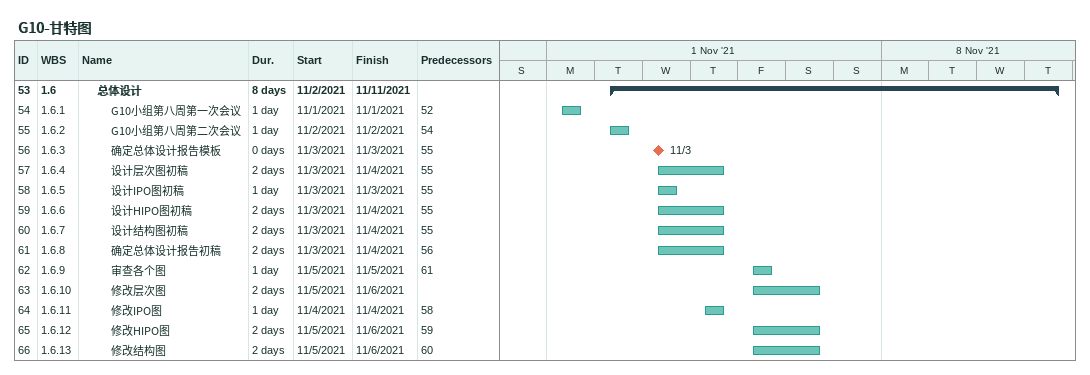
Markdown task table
G10-甘特图

| ID | WBS | Task | Duration | Start | Finish | Predecessors |
|---|---|---|---|---|---|---|
| 53 | 1.6 | **总体设计** | 8d | 2021-11-02 | 2021-11-11 |  |
| 54 | 1.6.1 | G10小组第八周第一次会议 | 1d | 2021-11-01 | 2021-11-01 | 52 |
| 55 | 1.6.2 | G10小组第八周第二次会议 | 1d | 2021-11-02 | 2021-11-02 | 54 |
| 56 | 1.6.3 | 确定总体设计报告模板 | 0d | 2021-11-03 | 2021-11-03 | 55 |
| 57 | 1.6.4 | 设计层次图初稿 | 2d | 2021-11-03 | 2021-11-04 | 55 |
| 58 | 1.6.5 | 设计IPO图初稿 | 1d | 2021-11-03 | 2021-11-03 | 55 |
| 59 | 1.6.6 | 设计HIPO图初稿 | 2d | 2021-11-03 | 2021-11-04 | 55 |
| 60 | 1.6.7 | 设计结构图初稿 | 2d | 2021-11-03 | 2021-11-04 | 55 |
| 61 | 1.6.8 | 确定总体设计报告初稿 | 2d | 2021-11-03 | 2021-11-04 | 56 |
| 62 | 1.6.9 | 审查各个图 | 1d | 2021-11-05 | 2021-11-05 | 61 |
| 63 | 1.6.10 | 修改层次图 | 2d | 2021-11-05 | 2021-11-06 |  |
| 64 | 1.6.11 | 修改IPO图 | 1d | 2021-11-04 | 2021-11-04 | 58 |
| 65 | 1.6.12 | 修改HIPO图 | 2d | 2021-11-05 | 2021-11-06 | 59 |
| 66 | 1.6.13 | 修改结构图 | 2d | 2021-11-05 | 2021-11-06 | 60 |
